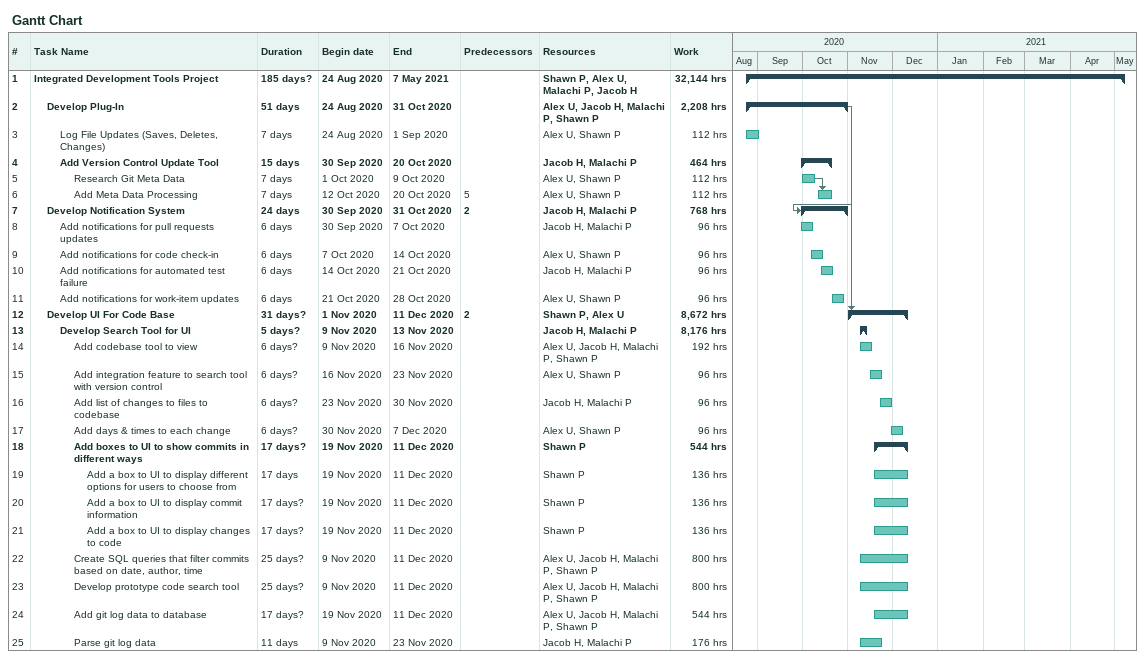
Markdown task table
Gantt Chart

| ID | Level | Task | Duration | Start | Finish | Predecessors | Resources | Work (h) |
|---|---|---|---|---|---|---|---|---|
| 1 | 1 | **Integrated Development Tools Project** | 185d? | 2020-08-24 | 2021-05-07 |  | Shawn P, Alex U, Malachi P, Jacob H | 32144 |
| 2 | 2 | **Develop Plug-In** | 51d | 2020-08-24 | 2020-10-31 |  | Alex U, Jacob H, Malachi P, Shawn P | 2208 |
| 3 | 3 | Log File Updates (Saves, Deletes, Changes) | 7d | 2020-08-24 | 2020-09-01 |  | Alex U, Shawn P | 112 |
| 4 | 3 | **Add Version Control Update Tool** | 15d | 2020-09-30 | 2020-10-20 |  | Jacob H, Malachi P | 464 |
| 5 | 4 | Research Git Meta Data | 7d | 2020-10-01 | 2020-10-09 |  | Alex U, Shawn P | 112 |
| 6 | 4 | Add Meta Data Processing | 7d | 2020-10-12 | 2020-10-20 | 5 | Alex U, Shawn P | 112 |
| 7 | 2 | **Develop Notification System** | 24d | 2020-09-30 | 2020-10-31 | 2 | Jacob H, Malachi P | 768 |
| 8 | 3 | Add notifications for pull requests updates | 6d | 2020-09-30 | 2020-10-07 |  | Jacob H, Malachi P | 96 |
| 9 | 3 | Add notifications for code check-in | 6d | 2020-10-07 | 2020-10-14 |  | Alex U, Shawn P | 96 |
| 10 | 3 | Add notifications for automated test failure | 6d | 2020-10-14 | 2020-10-21 |  | Jacob H, Malachi P | 96 |
| 11 | 3 | Add notifications for work-item updates | 6d | 2020-10-21 | 2020-10-28 |  | Alex U, Shawn P | 96 |
| 12 | 2 | **Develop UI For Code Base** | 31d? | 2020-11-01 | 2020-12-11 | 2 | Shawn P, Alex U | 8672 |
| 13 | 3 | **Develop Search Tool for UI** | 5d? | 2020-11-09 | 2020-11-13 |  | Jacob H, Malachi P | 8176 |
| 14 | 4 | Add codebase tool to view | 6d? | 2020-11-09 | 2020-11-16 |  | Alex U, Jacob H, Malachi P, Shawn P | 192 |
| 15 | 4 | Add integration feature to search tool with version control | 6d? | 2020-11-16 | 2020-11-23 |  | Alex U, Shawn P | 96 |
| 16 | 4 | Add list of changes to files to codebase | 6d? | 2020-11-23 | 2020-11-30 |  | Jacob H, Malachi P | 96 |
| 17 | 4 | Add days & times to each change | 6d? | 2020-11-30 | 2020-12-07 |  | Alex U, Shawn P | 96 |
| 18 | 4 | **Add boxes to UI to show commits in different ways** | 17d? | 2020-11-19 | 2020-12-11 |  | Shawn P | 544 |
| 19 | 5 | Add a box to UI to display different options for users to choose from | 17d | 2020-11-19 | 2020-12-11 |  | Shawn P | 136 |
| 20 | 5 | Add a box to UI to display commit information | 17d? | 2020-11-19 | 2020-12-11 |  | Shawn P | 136 |
| 21 | 5 | Add a box to UI to display changes to code | 17d? | 2020-11-19 | 2020-12-11 |  | Shawn P | 136 |
| 22 | 4 | Create SQL queries that filter commits based on date, author, time | 25d? | 2020-11-09 | 2020-12-11 |  | Alex U, Jacob H, Malachi P, Shawn P | 800 |
| 23 | 4 | Develop prototype code search tool | 25d? | 2020-11-09 | 2020-12-11 |  | Alex U, Jacob H, Malachi P, Shawn P | 800 |
| 24 | 4 | Add git log data to database | 17d? | 2020-11-19 | 2020-12-11 |  | Alex U, Jacob H, Malachi P, Shawn P | 544 |
| 25 | 4 | Parse git log data | 11d | 2020-11-09 | 2020-11-23 |  | Jacob H, Malachi P | 176 |
